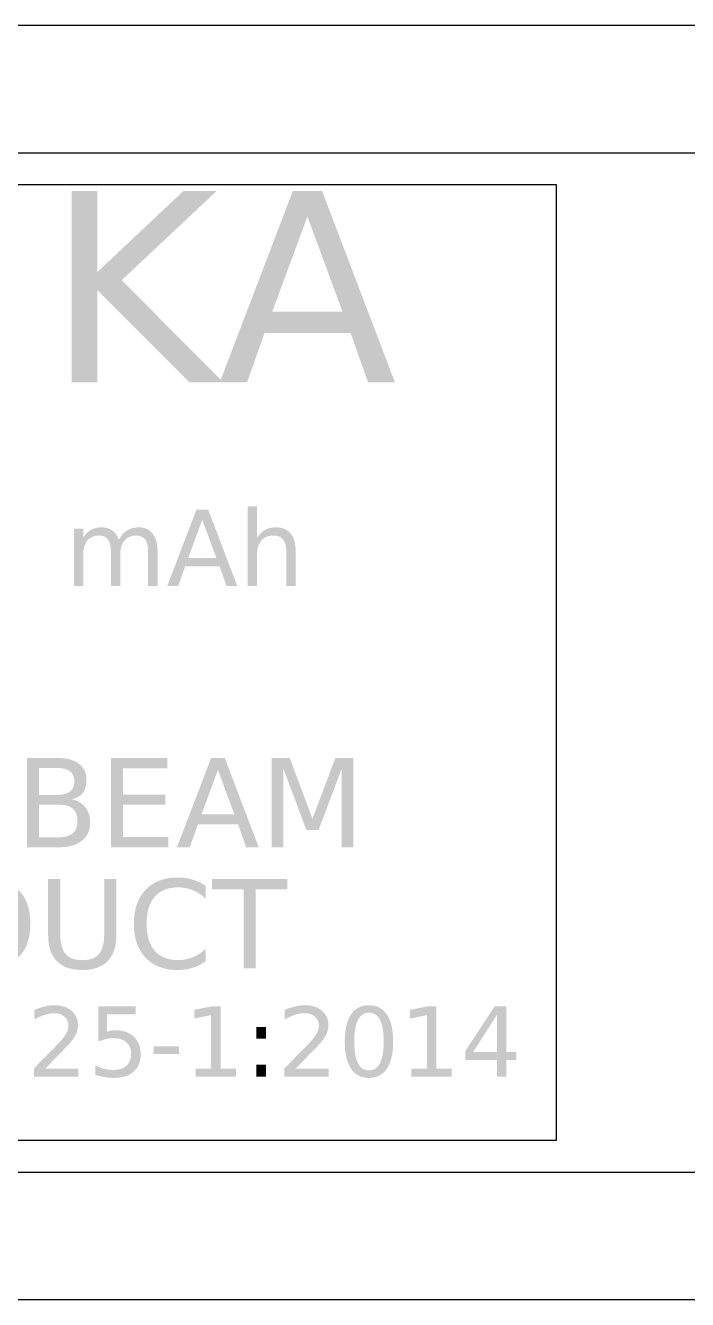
# Model space of a CAD drawing. Header units: millimetres. Extents: x 0 to 94.4, y -10 to 10.
# Drawn here: x 29.16 to 39.56, y -10 to 10 of the extents above; entities that cross this region are included whole.
import ezdxf

# ---------------------------------------------------------------- set-up
doc = ezdxf.new("R2010")
doc.units = ezdxf.units.MM
doc.layers.add('MARK', color=1, linetype='Continuous')
doc.layers.add('REF', color=8, linetype='Continuous')

msp = doc.modelspace()

# ---------------------------------------------------------------- hatches: boundary and pattern name
at = {"layer": 'MARK'}
for points in [[(29.885, 7.4), (30.291, 7.4), (30.291, 6.132), (31.638, 7.4), (32.16, 7.4), (30.671, 6.001), (32.267, 4.4), (31.732, 4.4), (30.291, 5.845), (30.291, 4.4), (29.885, 4.4), (29.885, 7.4)], [(30.501, -1.5), (31.386, -1.5), (31.386, -1.659), (30.69, -1.659), (30.69, -2.074), (31.357, -2.074), (31.357, -2.233), (30.69, -2.233), (30.69, -2.741), (31.403, -2.741), (31.403, -2.9), (30.501, -2.9), (30.501, -1.5)], [(33.028, -1.5), (33.31, -1.5), (33.667, -2.453), (34.026, -1.5), (34.309, -1.5), (34.309, -2.9), (34.124, -2.9), (34.124, -1.671), (33.763, -2.631), (33.572, -2.631), (33.211, -1.671), (33.211, -2.9), (33.028, -2.9), (33.028, -1.5)], [(32.09, -3.4), (33.274, -3.4), (33.274, -3.559), (32.777, -3.559), (32.777, -4.8), (32.587, -4.8), (32.587, -3.559), (32.09, -3.559), (32.09, -3.4)], [(31.833, -6.375), (32.076, -6.375), (32.076, -5.536), (31.811, -5.589), (31.811, -5.453), (32.074, -5.4), (32.223, -5.4), (32.223, -6.375), (32.466, -6.375), (32.466, -6.5), (31.833, -6.5), (31.833, -6.375)], [(35.221, -6.375), (35.464, -6.375), (35.464, -5.536), (35.2, -5.589), (35.2, -5.453), (35.463, -5.4), (35.612, -5.4), (35.612, -6.375), (35.855, -6.375), (35.855, -6.5), (35.221, -6.5), (35.221, -6.375)], [(32.783, -5.72), (32.938, -5.72), (32.938, -5.907), (32.783, -5.907), (32.783, -5.72)], [(31.175, -6.026), (31.572, -6.026), (31.572, -6.147), (31.175, -6.147), (31.175, -6.026)], [(32.783, -6.313), (32.938, -6.313), (32.938, -6.5), (32.783, -6.5), (32.783, -6.313)]]:
    msp.add_hatch(color=256, dxfattribs=at).paths.add_polyline_path(points)
h = msp.add_hatch(color=256, dxfattribs=at)
h.paths.add_polyline_path([(33.358, 7.4), (33.818, 7.4), (34.961, 4.4), (34.539, 4.4), (34.266, 5.17), (32.914, 5.17), (32.64, 4.4), (32.212, 4.4), (33.358, 7.4)])
h.paths.add_polyline_path([(33.587, 7), (33.036, 5.507), (34.139, 5.507), (33.587, 7)], flags=0)
h = msp.add_hatch(color=256, dxfattribs=at)
edge = h.paths.add_edge_path()
edge.add_line((33.403, 1.743), (33.403, 1.2))
edge.add_line((33.403, 1.2), (33.255, 1.2))
edge.add_line((33.255, 1.2), (33.255, 1.739))
edge.add_spline(control_points=[(33.255, 1.739), (33.255, 1.824), (33.239, 1.887), (33.205, 1.93), (33.172, 1.972), (33.122, 1.993), (33.056, 1.993), (32.976, 1.993), (32.913, 1.968), (32.867, 1.917), (32.821, 1.866), (32.798, 1.797), (32.798, 1.709)], knot_values=[0, 0, 0, 0, 1, 1, 1, 2, 2, 2, 3, 3, 3, 4, 4, 4, 4], degree=3, periodic=0)
edge.add_line((32.798, 1.709), (32.798, 1.2))
edge.add_line((32.798, 1.2), (32.649, 1.2))
edge.add_line((32.649, 1.2), (32.649, 2.451))
edge.add_line((32.649, 2.451), (32.798, 2.451))
edge.add_line((32.798, 2.451), (32.798, 1.96))
edge.add_spline(control_points=[(32.798, 1.96), (32.833, 2.014), (32.875, 2.055), (32.923, 2.082), (32.971, 2.109), (33.026, 2.122), (33.089, 2.122), (33.192, 2.122), (33.27, 2.09), (33.323, 2.026), (33.376, 1.962), (33.403, 1.868), (33.403, 1.743)], knot_values=[0, 0, 0, 0, 1, 1, 1, 2, 2, 2, 3, 3, 3, 4, 4, 4, 4], degree=3, periodic=0)
h = msp.add_hatch(color=256, dxfattribs=at)
h.paths.add_polyline_path([(31.845, 2.4), (32.029, 2.4), (32.486, 1.2), (32.317, 1.2), (32.208, 1.508), (31.667, 1.508), (31.558, 1.2), (31.386, 1.2), (31.845, 2.4)])
h.paths.add_polyline_path([(31.936, 2.24), (31.716, 1.643), (32.157, 1.643), (31.936, 2.24)], flags=0)
h = msp.add_hatch(color=256, dxfattribs=at)
edge = h.paths.add_edge_path()
edge.add_spline(control_points=[(30.626, 1.927), (30.663, 1.994), (30.707, 2.043), (30.759, 2.074), (30.81, 2.106), (30.871, 2.122), (30.94, 2.122), (31.034, 2.122), (31.106, 2.089), (31.157, 2.023), (31.208, 1.958), (31.234, 1.864), (31.234, 1.743)], knot_values=[0, 0, 0, 0, 1, 1, 1, 2, 2, 2, 3, 3, 3, 4, 4, 4, 4], degree=3, periodic=0)
edge.add_line((31.234, 1.743), (31.234, 1.2))
edge.add_line((31.234, 1.2), (31.085, 1.2))
edge.add_line((31.085, 1.2), (31.085, 1.739))
edge.add_spline(control_points=[(31.085, 1.739), (31.085, 1.825), (31.07, 1.889), (31.039, 1.931), (31.009, 1.972), (30.962, 1.993), (30.899, 1.993), (30.823, 1.993), (30.762, 1.968), (30.718, 1.917), (30.673, 1.866), (30.651, 1.797), (30.651, 1.709)], knot_values=[0, 0, 0, 0, 1, 1, 1, 2, 2, 2, 3, 3, 3, 4, 4, 4, 4], degree=3, periodic=0)
edge.add_line((30.651, 1.709), (30.651, 1.2))
edge.add_line((30.651, 1.2), (30.502, 1.2))
edge.add_line((30.502, 1.2), (30.502, 1.739))
edge.add_spline(control_points=[(30.502, 1.739), (30.502, 1.825), (30.487, 1.889), (30.456, 1.931), (30.426, 1.973), (30.379, 1.993), (30.315, 1.993), (30.239, 1.993), (30.179, 1.968), (30.135, 1.917), (30.09, 1.865), (30.068, 1.796), (30.068, 1.709)], knot_values=[0, 0, 0, 0, 1, 1, 1, 2, 2, 2, 3, 3, 3, 4, 4, 4, 4], degree=3, periodic=0)
edge.add_line((30.068, 1.709), (30.068, 1.2))
edge.add_line((30.068, 1.2), (29.92, 1.2))
edge.add_line((29.92, 1.2), (29.92, 2.1))
edge.add_line((29.92, 2.1), (30.068, 2.1))
edge.add_line((30.068, 2.1), (30.068, 1.96))
edge.add_spline(control_points=[(30.068, 1.96), (30.102, 2.016), (30.142, 2.056), (30.19, 2.083), (30.237, 2.109), (30.293, 2.122), (30.358, 2.122), (30.423, 2.122), (30.479, 2.105), (30.524, 2.072), (30.57, 2.039), (30.604, 1.991), (30.626, 1.927)], knot_values=[0, 0, 0, 0, 1, 1, 1, 2, 2, 2, 3, 3, 3, 4, 4, 4, 4], degree=3, periodic=0)
h = msp.add_hatch(color=256, dxfattribs=at)
edge = h.paths.add_edge_path()
edge.add_line((29.183, -1.5), (29.667, -1.5))
edge.add_spline(control_points=[(29.667, -1.5), (29.811, -1.5), (29.923, -1.53), (30.001, -1.59), (30.079, -1.65), (30.118, -1.735), (30.118, -1.846), (30.118, -1.932), (30.098, -2), (30.058, -2.05), (30.018, -2.101), (29.959, -2.133), (29.882, -2.145)], knot_values=[0, 0, 0, 0, 1, 1, 1, 2, 2, 2, 3, 3, 3, 4, 4, 4, 4], degree=3, periodic=0)
edge.add_spline(control_points=[(29.882, -2.145), (29.975, -2.165), (30.047, -2.207), (30.099, -2.27), (30.15, -2.334), (30.176, -2.413), (30.176, -2.508), (30.176, -2.633), (30.134, -2.73), (30.049, -2.798), (29.964, -2.866), (29.843, -2.9), (29.686, -2.9)], knot_values=[0, 0, 0, 0, 1, 1, 1, 2, 2, 2, 3, 3, 3, 4, 4, 4, 4], degree=3, periodic=0)
edge.add_line((29.686, -2.9), (29.183, -2.9))
edge.add_line((29.183, -2.9), (29.183, -1.5))
edge = h.paths.add_edge_path(flags=0)
edge.add_line((29.372, -2.231), (29.372, -2.744))
edge.add_line((29.372, -2.744), (29.676, -2.744))
edge.add_spline(control_points=[(29.676, -2.744), (29.778, -2.744), (29.854, -2.723), (29.903, -2.681), (29.952, -2.639), (29.976, -2.574), (29.976, -2.487), (29.976, -2.4), (29.952, -2.335), (29.903, -2.294), (29.854, -2.252), (29.778, -2.231), (29.676, -2.231)], knot_values=[0, 0, 0, 0, 1, 1, 1, 2, 2, 2, 3, 3, 3, 4, 4, 4, 4], degree=3, periodic=0)
edge.add_line((29.676, -2.231), (29.372, -2.231))
edge = h.paths.add_edge_path(flags=0)
edge.add_line((29.372, -1.656), (29.372, -2.078))
edge.add_line((29.372, -2.078), (29.653, -2.078))
edge.add_spline(control_points=[(29.653, -2.078), (29.745, -2.078), (29.814, -2.06), (29.86, -2.026), (29.905, -1.991), (29.928, -1.938), (29.928, -1.867), (29.928, -1.796), (29.905, -1.743), (29.86, -1.708), (29.814, -1.673), (29.745, -1.656), (29.653, -1.656)], knot_values=[0, 0, 0, 0, 1, 1, 1, 2, 2, 2, 3, 3, 3, 4, 4, 4, 4], degree=3, periodic=0)
edge.add_line((29.653, -1.656), (29.372, -1.656))
h = msp.add_hatch(color=256, dxfattribs=at)
h.paths.add_polyline_path([(32.075, -1.5), (32.29, -1.5), (32.823, -2.9), (32.626, -2.9), (32.499, -2.541), (31.868, -2.541), (31.74, -2.9), (31.54, -2.9), (32.075, -1.5)])
h.paths.add_polyline_path([(32.182, -1.687), (31.925, -2.383), (32.44, -2.383), (32.182, -1.687)], flags=0)
h = msp.add_hatch(color=256, dxfattribs=at)
edge = h.paths.add_edge_path()
edge.add_line((28.059, -3.4), (28.448, -3.4))
edge.add_spline(control_points=[(28.448, -3.4), (28.719, -3.4), (28.918, -3.456), (29.045, -3.569), (29.172, -3.682), (29.236, -3.859), (29.236, -4.099), (29.236, -4.34), (29.172, -4.517), (29.044, -4.63), (28.917, -4.743), (28.718, -4.8), (28.448, -4.8)], knot_values=[0, 0, 0, 0, 1, 1, 1, 2, 2, 2, 3, 3, 3, 4, 4, 4, 4], degree=3, periodic=0)
edge.add_line((28.448, -4.8), (28.059, -4.8))
edge.add_line((28.059, -4.8), (28.059, -3.4))
edge = h.paths.add_edge_path(flags=0)
edge.add_line((28.248, -3.556), (28.248, -4.644))
edge.add_line((28.248, -4.644), (28.477, -4.644))
edge.add_spline(control_points=[(28.477, -4.644), (28.67, -4.644), (28.812, -4.601), (28.901, -4.513), (28.991, -4.426), (29.036, -4.287), (29.036, -4.099), (29.036, -3.911), (28.991, -3.774), (28.901, -3.686), (28.812, -3.599), (28.67, -3.556), (28.477, -3.556)], knot_values=[0, 0, 0, 0, 1, 1, 1, 2, 2, 2, 3, 3, 3, 4, 4, 4, 4], degree=3, periodic=0)
edge.add_line((28.477, -3.556), (28.248, -3.556))
h = msp.add_hatch(color=256, dxfattribs=at)
edge = h.paths.add_edge_path()
edge.add_line((29.516, -3.4), (29.706, -3.4))
edge.add_line((29.706, -3.4), (29.706, -4.251))
edge.add_spline(control_points=[(29.706, -4.251), (29.706, -4.401), (29.733, -4.509), (29.788, -4.574), (29.842, -4.64), (29.93, -4.673), (30.052, -4.673), (30.174, -4.673), (30.261, -4.64), (30.316, -4.574), (30.37, -4.509), (30.397, -4.401), (30.397, -4.251)], knot_values=[0, 0, 0, 0, 1, 1, 1, 2, 2, 2, 3, 3, 3, 4, 4, 4, 4], degree=3, periodic=0)
edge.add_line((30.397, -4.251), (30.397, -3.4))
edge.add_line((30.397, -3.4), (30.588, -3.4))
edge.add_line((30.588, -3.4), (30.588, -4.274))
edge.add_spline(control_points=[(30.588, -4.274), (30.588, -4.456), (30.543, -4.594), (30.452, -4.687), (30.362, -4.781), (30.229, -4.827), (30.052, -4.827), (29.875, -4.827), (29.742, -4.781), (29.651, -4.687), (29.561, -4.594), (29.516, -4.456), (29.516, -4.274)], knot_values=[0, 0, 0, 0, 1, 1, 1, 2, 2, 2, 3, 3, 3, 4, 4, 4, 4], degree=3, periodic=0)
edge.add_line((29.516, -4.274), (29.516, -3.4))
h = msp.add_hatch(color=256, dxfattribs=at)
edge = h.paths.add_edge_path()
edge.add_line((31.991, -3.508), (31.991, -3.708))
edge.add_spline(control_points=[(31.991, -3.708), (31.928, -3.648), (31.86, -3.604), (31.788, -3.574), (31.715, -3.545), (31.639, -3.53), (31.557, -3.53), (31.397, -3.53), (31.275, -3.579), (31.19, -3.677), (31.105, -3.775), (31.062, -3.916), (31.062, -4.101), (31.062, -4.286), (31.105, -4.427), (31.19, -4.525), (31.275, -4.623), (31.397, -4.672), (31.557, -4.672), (31.639, -4.672), (31.715, -4.657), (31.788, -4.627), (31.86, -4.598), (31.928, -4.554), (31.991, -4.494)], knot_values=[0, 0, 0, 0, 1, 1, 1, 2, 2, 2, 3, 3, 3, 4, 4, 4, 5, 5, 5, 6, 6, 6, 7, 7, 7, 8, 8, 8, 8], degree=3, periodic=0)
edge.add_line((31.991, -4.494), (31.991, -4.692))
edge.add_spline(control_points=[(31.991, -4.692), (31.925, -4.737), (31.855, -4.771), (31.781, -4.793), (31.707, -4.816), (31.629, -4.827), (31.546, -4.827), (31.334, -4.827), (31.167, -4.762), (31.045, -4.633), (30.923, -4.503), (30.862, -4.326), (30.862, -4.101), (30.862, -3.876), (30.923, -3.699), (31.045, -3.569), (31.167, -3.44), (31.334, -3.375), (31.546, -3.375), (31.63, -3.375), (31.709, -3.386), (31.783, -3.408), (31.857, -3.43), (31.926, -3.463), (31.991, -3.508)], knot_values=[0, 0, 0, 0, 1, 1, 1, 2, 2, 2, 3, 3, 3, 4, 4, 4, 5, 5, 5, 6, 6, 6, 7, 7, 7, 8, 8, 8, 8], degree=3, periodic=0)
h = msp.add_hatch(color=256, dxfattribs=at)
edge = h.paths.add_edge_path()
edge.add_line((29.471, -6.375), (29.99, -6.375))
edge.add_line((29.99, -6.375), (29.99, -6.5))
edge.add_line((29.99, -6.5), (29.292, -6.5))
edge.add_line((29.292, -6.5), (29.292, -6.375))
edge.add_spline(control_points=[(29.292, -6.375), (29.348, -6.316), (29.425, -6.238), (29.523, -6.139), (29.62, -6.041), (29.681, -5.977), (29.706, -5.949), (29.754, -5.895), (29.787, -5.85), (29.806, -5.813), (29.825, -5.776), (29.835, -5.739), (29.835, -5.704), (29.835, -5.645), (29.814, -5.597), (29.773, -5.561), (29.732, -5.524), (29.679, -5.505), (29.613, -5.505), (29.566, -5.505), (29.517, -5.513), (29.465, -5.53), (29.413, -5.546), (29.358, -5.57), (29.299, -5.603)], knot_values=[0, 0, 0, 0, 1, 1, 1, 2, 2, 2, 3, 3, 3, 4, 4, 4, 5, 5, 5, 6, 6, 6, 7, 7, 7, 8, 8, 8, 8], degree=3, periodic=0)
edge.add_line((29.299, -5.603), (29.299, -5.453))
edge.add_spline(control_points=[(29.299, -5.453), (29.359, -5.429), (29.415, -5.411), (29.467, -5.399), (29.519, -5.386), (29.567, -5.38), (29.61, -5.38), (29.724, -5.38), (29.815, -5.409), (29.883, -5.466), (29.95, -5.523), (29.984, -5.599), (29.984, -5.694), (29.984, -5.739), (29.976, -5.782), (29.959, -5.823), (29.942, -5.863), (29.911, -5.911), (29.866, -5.966)], knot_values=[0, 0, 0, 0, 1, 1, 1, 2, 2, 2, 3, 3, 3, 4, 4, 4, 5, 5, 5, 6, 6, 6, 6], degree=3, periodic=0)
edge.add_spline(control_points=[(29.866, -5.966), (29.854, -5.98), (29.815, -6.021), (29.749, -6.089), (29.683, -6.157), (29.591, -6.252), (29.471, -6.375)], knot_values=[0, 0, 0, 0, 1, 1, 1, 2, 2, 2, 2], degree=3, periodic=0)
h = msp.add_hatch(color=256, dxfattribs=at)
edge = h.paths.add_edge_path()
edge.add_line((30.304, -5.4), (30.888, -5.4))
edge.add_line((30.888, -5.4), (30.888, -5.525))
edge.add_line((30.888, -5.525), (30.44, -5.525))
edge.add_line((30.44, -5.525), (30.44, -5.795))
edge.add_spline(control_points=[(30.44, -5.795), (30.462, -5.788), (30.484, -5.782), (30.505, -5.778), (30.527, -5.775), (30.548, -5.773), (30.57, -5.773), (30.693, -5.773), (30.79, -5.806), (30.862, -5.874), (30.933, -5.941), (30.969, -6.032), (30.969, -6.147), (30.969, -6.265), (30.932, -6.357), (30.859, -6.423), (30.785, -6.489), (30.681, -6.521), (30.547, -6.521), (30.501, -6.521), (30.454, -6.517), (30.406, -6.51), (30.358, -6.502), (30.309, -6.49), (30.258, -6.474)], knot_values=[0, 0, 0, 0, 1, 1, 1, 2, 2, 2, 3, 3, 3, 4, 4, 4, 5, 5, 5, 6, 6, 6, 7, 7, 7, 8, 8, 8, 8], degree=3, periodic=0)
edge.add_line((30.258, -6.474), (30.258, -6.325))
edge.add_spline(control_points=[(30.258, -6.325), (30.302, -6.349), (30.347, -6.367), (30.395, -6.378), (30.442, -6.39), (30.492, -6.396), (30.544, -6.396), (30.629, -6.396), (30.696, -6.374), (30.746, -6.329), (30.796, -6.284), (30.82, -6.224), (30.82, -6.147), (30.82, -6.07), (30.796, -6.01), (30.746, -5.965), (30.696, -5.92), (30.629, -5.898), (30.544, -5.898), (30.504, -5.898), (30.465, -5.902), (30.425, -5.911), (30.386, -5.92), (30.345, -5.934), (30.304, -5.953)], knot_values=[0, 0, 0, 0, 1, 1, 1, 2, 2, 2, 3, 3, 3, 4, 4, 4, 5, 5, 5, 6, 6, 6, 7, 7, 7, 8, 8, 8, 8], degree=3, periodic=0)
edge.add_line((30.304, -5.953), (30.304, -5.4))
h = msp.add_hatch(color=256, dxfattribs=at)
edge = h.paths.add_edge_path()
edge.add_line((33.404, -6.375), (33.923, -6.375))
edge.add_line((33.923, -6.375), (33.923, -6.5))
edge.add_line((33.923, -6.5), (33.225, -6.5))
edge.add_line((33.225, -6.5), (33.225, -6.375))
edge.add_spline(control_points=[(33.225, -6.375), (33.281, -6.316), (33.358, -6.238), (33.456, -6.139), (33.553, -6.041), (33.614, -5.977), (33.639, -5.949), (33.687, -5.895), (33.72, -5.85), (33.739, -5.813), (33.758, -5.776), (33.768, -5.739), (33.768, -5.704), (33.768, -5.645), (33.747, -5.597), (33.706, -5.561), (33.665, -5.524), (33.612, -5.505), (33.546, -5.505), (33.499, -5.505), (33.45, -5.513), (33.398, -5.53), (33.346, -5.546), (33.291, -5.57), (33.232, -5.603)], knot_values=[0, 0, 0, 0, 1, 1, 1, 2, 2, 2, 3, 3, 3, 4, 4, 4, 5, 5, 5, 6, 6, 6, 7, 7, 7, 8, 8, 8, 8], degree=3, periodic=0)
edge.add_line((33.232, -5.603), (33.232, -5.453))
edge.add_spline(control_points=[(33.232, -5.453), (33.292, -5.429), (33.348, -5.411), (33.4, -5.399), (33.452, -5.386), (33.5, -5.38), (33.543, -5.38), (33.657, -5.38), (33.748, -5.409), (33.815, -5.466), (33.883, -5.523), (33.917, -5.599), (33.917, -5.694), (33.917, -5.739), (33.909, -5.782), (33.892, -5.823), (33.875, -5.863), (33.844, -5.911), (33.799, -5.966)], knot_values=[0, 0, 0, 0, 1, 1, 1, 2, 2, 2, 3, 3, 3, 4, 4, 4, 5, 5, 5, 6, 6, 6, 6], degree=3, periodic=0)
edge.add_spline(control_points=[(33.799, -5.966), (33.787, -5.98), (33.748, -6.021), (33.682, -6.089), (33.616, -6.157), (33.523, -6.252), (33.404, -6.375)], knot_values=[0, 0, 0, 0, 1, 1, 1, 2, 2, 2, 2], degree=3, periodic=0)
h = msp.add_hatch(color=256, dxfattribs=at)
edge = h.paths.add_edge_path()
edge.add_spline(control_points=[(34.554, -5.38), (34.677, -5.38), (34.771, -5.429), (34.836, -5.526), (34.901, -5.624), (34.934, -5.765), (34.934, -5.951), (34.934, -6.136), (34.901, -6.278), (34.836, -6.375), (34.771, -6.473), (34.677, -6.521), (34.554, -6.521), (34.43, -6.521), (34.336, -6.473), (34.271, -6.375), (34.206, -6.278), (34.174, -6.136), (34.174, -5.951), (34.174, -5.765), (34.206, -5.624), (34.271, -5.526), (34.336, -5.429), (34.43, -5.38), (34.554, -5.38)], knot_values=[0, 0, 0, 0, 1, 1, 1, 2, 2, 2, 3, 3, 3, 4, 4, 4, 5, 5, 5, 6, 6, 6, 7, 7, 7, 8, 8, 8, 8], degree=3, periodic=0)
edge = h.paths.add_edge_path(flags=0)
edge.add_spline(control_points=[(34.554, -5.498), (34.477, -5.498), (34.42, -5.536), (34.381, -5.611), (34.342, -5.686), (34.323, -5.8), (34.323, -5.951), (34.323, -6.102), (34.342, -6.215), (34.381, -6.29), (34.42, -6.366), (34.477, -6.403), (34.554, -6.403), (34.631, -6.403), (34.689, -6.366), (34.727, -6.29), (34.766, -6.215), (34.785, -6.102), (34.785, -5.951), (34.785, -5.8), (34.766, -5.686), (34.727, -5.611), (34.689, -5.536), (34.631, -5.498), (34.554, -5.498)], knot_values=[0, 0, 0, 0, 1, 1, 1, 2, 2, 2, 3, 3, 3, 4, 4, 4, 5, 5, 5, 6, 6, 6, 7, 7, 7, 8, 8, 8, 8], degree=3, periodic=0)
h = msp.add_hatch(color=256, dxfattribs=at)
h.paths.add_polyline_path([(36.525, -5.4), (36.712, -5.4), (36.712, -6.117), (36.869, -6.117), (36.869, -6.241), (36.712, -6.241), (36.712, -6.5), (36.564, -6.5), (36.564, -6.241), (36.068, -6.241), (36.068, -6.097), (36.525, -5.4)])
h.paths.add_polyline_path([(36.564, -5.53), (36.189, -6.117), (36.564, -6.117), (36.564, -5.53)], flags=0)

# ---------------------------------------------------------------- linework, layer by layer
at = {"layer": 'REF'}
for p, q in [((0.2, 8), (93.6, 8)), ((0.2, -8), (93.6, -8))]:
    msp.add_line(p, q, dxfattribs=at)
for points in [[(0, -10), (92.4, -10), (94.4, -8), (94.4, 8), (92.4, 10), (0, 10)], [(8, -7.5), (37.5, -7.5), (37.5, 7.5), (8, 7.5)]]:
    msp.add_lwpolyline(points, close=True, dxfattribs=at)

doc.saveas('drawing.dxf')
